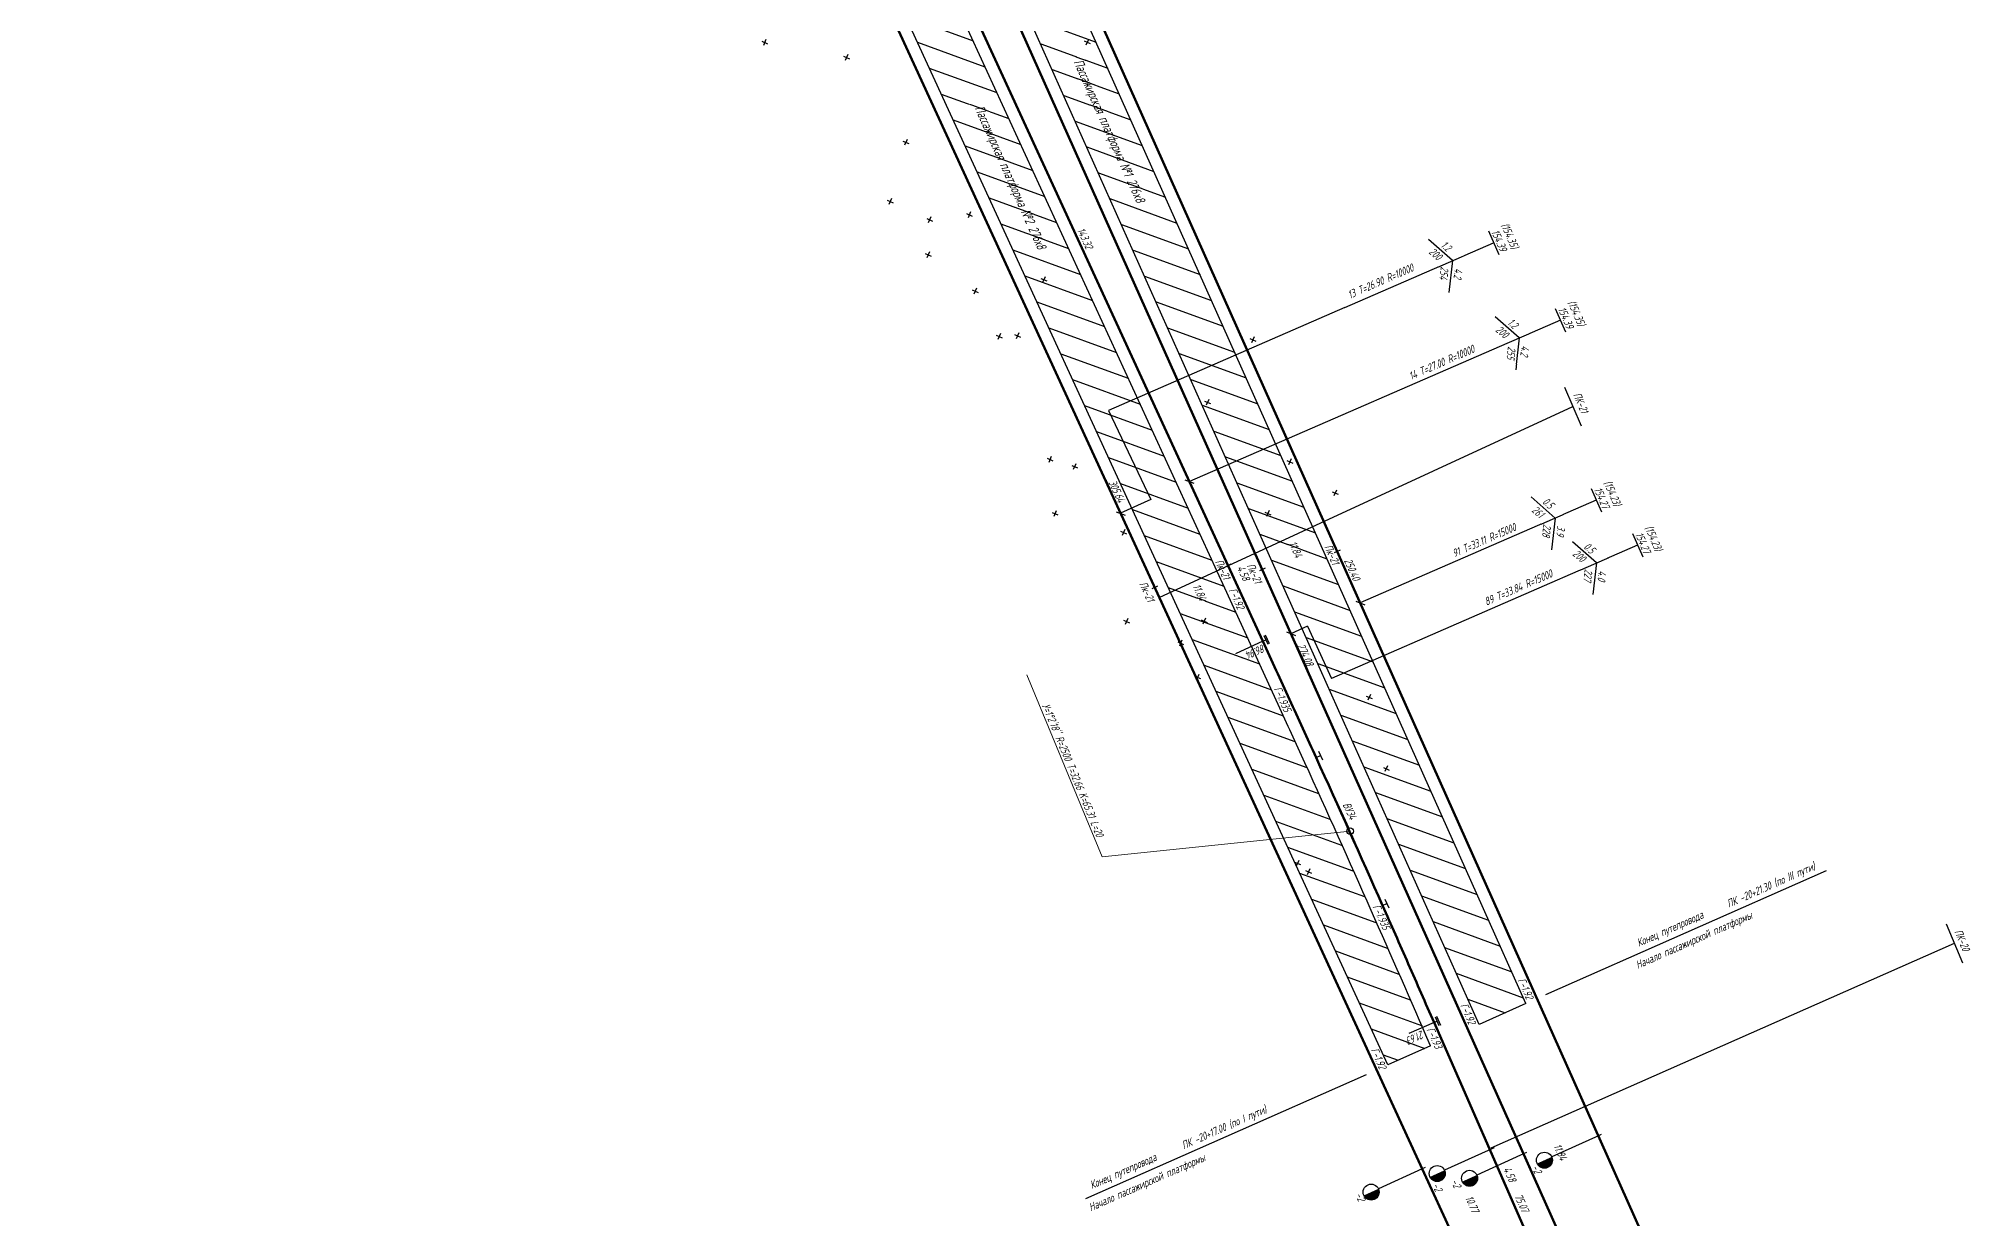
# Model space of a CAD drawing. Extents: x 8811 to 10286, y 10382 to 14118.
# Drawn here: x 9459.8 to 9762, y 12010.8 to 12195.1 of the extents above; entities that cross this region are included whole.
import ezdxf
from ezdxf.enums import TextEntityAlignment as Align

# ---------------------------------------------------------------- set-up
doc = ezdxf.new("R2010")
doc.units = 0
for name, color, linetype in [('I.Ось трассы', 7, 'Continuous'), ('II.Вершины', 7, 'Continuous'), ('II.Ось трассы', 7, 'Continuous'), ('II.Параметры кривых', 7, 'Continuous'), ('IIс.Прямые вставки', 7, 'Continuous'), ('IV.Ось трассы', 7, 'Continuous'), ('Iс.Междупутья', 7, 'Continuous'), ('Iс.Прямые вставки', 7, 'Continuous'), ('КН I.Параметры кривых', 7, 'Continuous'), ('КН I.Прямые вставки', 7, 'Continuous'), ('КН II.Вершины', 7, 'Continuous'), ('КН II.Параметры кривых', 7, 'Continuous'), ('КН II.Прямые вставки', 7, 'Continuous'), ('маскировка', 7, 'Continuous'), ('Пассажирская платформа II с.Ось трассы', 1, 'Continuous')]:
    doc.layers.add(name, color=color, linetype=linetype)
for name, color, linetype, lineweight in [('IIс.Пикетаж', 7, 'Continuous', 15), ('Iс.Пикетаж', 7, 'Continuous', 15), ('КН I.Пикетаж', 7, 'Continuous', 15), ('КН II.Пикетаж', 7, 'Continuous', 15), ('кресты', 1, 'Continuous', 30), ('кресты здания и сооружения', 1, 'Continuous', 30), ('Пассажирская платформа II.Начало-конец платформ', 1, 'Continuous', 30), ('Уклоноуказатели по станции', 1, 'Continuous', 35)]:
    doc.layers.add(name, color=color, linetype=linetype, lineweight=lineweight)
doc.styles.add('спдс_сжатие09', font='SPDS.shx', dxfattribs={"width": 0.9, "oblique": 15, "height": 1.25})

# ---------------------------------------------------------------- blocks, each defined once
blk = doc.blocks.new('alignment_kilometre_sign_1000')
at = {"linetype": 'ByBlock', "lineweight": -2}
blk.add_hatch(color=0, dxfattribs=at).paths.add_polyline_path([(0, 15, -1), (0, 20)])
at = {"color": 0, "linetype": 'ByBlock', "lineweight": -2}
blk.add_line((0, 0), (0, 15), dxfattribs=at)
blk.add_circle((0, 17.5), 2.5, dxfattribs=at)
blk = doc.blocks.new('alignment_tc_sign')
at = {"color": 0, "linetype": 'ByBlock', "lineweight": -2}
for p, q in [((-1.5, 1.5), (1.5, 1.5)), ((-1.5, 1), (1.5, 1)), ((0, 0), (0, 1))]:
    blk.add_line(p, q, dxfattribs=at)
blk = doc.blocks.new('alignment_cc_sign')
at = {"color": 0, "linetype": 'ByBlock', "lineweight": -2}
for p, q in [((-1.5, 1.5), (1.5, 1.5)), ((0, 0), (0, 1.5))]:
    blk.add_line(p, q, dxfattribs=at)

msp = doc.modelspace()

# ---------------------------------------------------------------- linework, layer by layer
at = {"color": 5, "lineweight": 30}
for p, q in [((9703.91, 12023.87), (9702.99, 12023.46)), ((9687.16, 12021.78), (9686.24, 12021.37)), ((9676.37, 12018.68), (9675.46, 12018.27))]:
    msp.add_line(p, q, dxfattribs=at)
at = {"layer": 'кресты', "color": 5, "lineweight": 30}
for p, q in [((9573.42, 12194.94), (9573.02, 12194.02)), ((9623.13, 12194.73), (9624.05, 12194.33)), ((9623.13, 12194.73), (9624.05, 12194.33)), ((9623.79, 12194.98), (9623.39, 12194.07)), ((9623.79, 12194.98), (9623.39, 12194.07)), ((9572.76, 12194.68), (9573.67, 12194.28)), ((9585.55, 12192.36), (9586.46, 12191.96)), ((9586.21, 12192.62), (9585.8, 12191.7)), ((9594.81, 12179.1), (9595.72, 12178.69)), ((9594.81, 12179.1), (9595.72, 12178.69)), ((9595.47, 12179.35), (9595.06, 12178.44)), ((9595.47, 12179.35), (9595.06, 12178.44)), ((9592.36, 12169.84), (9593.27, 12169.44)), ((9592.36, 12169.84), (9593.27, 12169.44)), ((9593.01, 12170.09), (9592.61, 12169.18)), ((9593.01, 12170.09), (9592.61, 12169.18)), ((9598.52, 12166.98), (9599.43, 12166.58)), ((9598.52, 12166.98), (9599.43, 12166.58)), ((9599.17, 12167.24), (9598.77, 12166.32)), ((9599.17, 12167.24), (9598.77, 12166.32)), ((9598.29, 12161.52), (9599.2, 12161.11)), ((9598.29, 12161.52), (9599.2, 12161.11)), ((9598.95, 12161.77), (9598.54, 12160.86)), ((9598.95, 12161.77), (9598.54, 12160.86)), ((9605.63, 12155.85), (9606.54, 12155.45)), ((9605.63, 12155.85), (9606.54, 12155.45)), ((9606.29, 12156.1), (9605.89, 12155.19)), ((9606.29, 12156.1), (9605.89, 12155.19)), ((9616.36, 12157.64), (9617.28, 12157.23)), ((9616.36, 12157.64), (9617.28, 12157.23)), ((9617.02, 12157.89), (9616.62, 12156.98)), ((9617.02, 12157.89), (9616.62, 12156.98)), ((9609.39, 12148.75), (9610.3, 12148.35)), ((9609.39, 12148.75), (9610.3, 12148.35)), ((9610.05, 12149.01), (9609.64, 12148.09)), ((9610.05, 12149.01), (9609.64, 12148.09)), ((9612.24, 12148.86), (9613.16, 12148.46)), ((9612.24, 12148.86), (9613.16, 12148.46)), ((9612.9, 12149.11), (9612.5, 12148.2)), ((9612.9, 12149.11), (9612.5, 12148.2)), ((9649, 12148.22), (9649.92, 12147.82)), ((9649, 12148.22), (9649.92, 12147.82)), ((9649.66, 12148.48), (9649.26, 12147.56)), ((9649.66, 12148.48), (9649.26, 12147.56)), ((9641.94, 12138.47), (9642.86, 12138.07)), ((9641.94, 12138.47), (9642.86, 12138.07)), ((9642.6, 12138.73), (9642.2, 12137.81)), ((9642.6, 12138.73), (9642.2, 12137.81)), ((9617.32, 12129.53), (9618.24, 12129.13)), ((9617.32, 12129.53), (9618.24, 12129.13)), ((9617.98, 12129.79), (9617.58, 12128.88)), ((9617.98, 12129.79), (9617.58, 12128.88)), ((9621.18, 12128.41), (9622.09, 12128.01)), ((9621.18, 12128.41), (9622.09, 12128.01)), ((9621.84, 12128.67), (9621.43, 12127.75)), ((9621.84, 12128.67), (9621.43, 12127.75)), ((9654.78, 12129.15), (9655.7, 12128.75)), ((9654.78, 12129.15), (9655.7, 12128.75)), ((9655.44, 12129.41), (9655.04, 12128.49)), ((9655.44, 12129.41), (9655.04, 12128.49)), ((9661.86, 12124.29), (9662.78, 12123.89)), ((9661.86, 12124.29), (9662.78, 12123.89)), ((9662.52, 12124.55), (9662.12, 12123.63)), ((9662.52, 12124.55), (9662.12, 12123.63)), ((9618.11, 12121.06), (9619.03, 12120.66)), ((9618.11, 12121.06), (9619.03, 12120.66)), ((9618.77, 12121.32), (9618.37, 12120.4)), ((9618.77, 12121.32), (9618.37, 12120.4)), ((9651.35, 12121.09), (9652.26, 12120.68)), ((9651.35, 12121.09), (9652.26, 12120.68)), ((9652.01, 12121.34), (9651.61, 12120.43)), ((9652.01, 12121.34), (9651.61, 12120.43)), ((9628.82, 12118.12), (9629.74, 12117.72)), ((9628.82, 12118.12), (9629.74, 12117.72)), ((9629.48, 12118.38), (9629.08, 12117.46)), ((9629.48, 12118.38), (9629.08, 12117.46)), ((9629.28, 12104.23), (9630.2, 12103.83)), ((9629.28, 12104.23), (9630.2, 12103.83)), ((9629.94, 12104.48), (9629.54, 12103.57)), ((9629.94, 12104.48), (9629.54, 12103.57)), ((9641.4, 12104.28), (9642.32, 12103.88)), ((9641.4, 12104.28), (9642.32, 12103.88)), ((9642.06, 12104.54), (9641.66, 12103.62)), ((9642.06, 12104.54), (9641.66, 12103.62)), ((9638.4, 12101.08), (9638, 12100.16)), ((9638.4, 12101.08), (9638, 12100.16)), ((9637.74, 12100.82), (9638.66, 12100.42)), ((9637.74, 12100.82), (9638.66, 12100.42)), ((9640.37, 12095.49), (9641.28, 12095.09)), ((9640.37, 12095.49), (9641.28, 12095.09)), ((9641.02, 12095.75), (9640.62, 12094.83)), ((9641.02, 12095.75), (9640.62, 12094.83)), ((9667.17, 12092.37), (9668.09, 12091.97)), ((9667.17, 12092.37), (9668.09, 12091.97)), ((9667.83, 12092.63), (9667.43, 12091.71)), ((9667.83, 12092.63), (9667.43, 12091.71)), ((9669.86, 12081.21), (9670.78, 12080.81)), ((9669.86, 12081.21), (9670.78, 12080.81)), ((9670.52, 12081.47), (9670.12, 12080.56)), ((9670.52, 12081.47), (9670.12, 12080.56)), ((9655.99, 12066.42), (9656.9, 12066.02)), ((9655.99, 12066.42), (9656.9, 12066.02)), ((9656.65, 12066.68), (9656.24, 12065.76)), ((9656.65, 12066.68), (9656.24, 12065.76)), ((9657.7, 12065.1), (9658.62, 12064.7)), ((9657.7, 12065.1), (9658.62, 12064.7)), ((9658.36, 12065.35), (9657.96, 12064.44)), ((9658.36, 12065.35), (9657.96, 12064.44))]:
    msp.add_line(p, q, dxfattribs=at)
at = {"layer": 'Уклоноуказатели по станции', "color": 5, "lineweight": 30}
for p, q in [((9638.86, 12126.13), (9640.26, 12125.61)), ((9665.55, 12107.18), (9666.95, 12106.63)), ((9695.24, 12045.71), (9739.11, 12065.12))]:
    msp.add_line(p, q, dxfattribs=at)

# ---------------------------------------------------------------- block references
at = {"layer": 'II.Ось трассы', "color": 5, "lineweight": 30, "xscale": 0.4999999999999999, "yscale": 0.4999999999999999, "zscale": 0.4999999999999999, "rotation": 294.4645398194028}
msp.add_blockref('alignment_cc_sign', (9659.36, 12082.75), dxfattribs=at)

# ---------------------------------------------------------------- texts
at = {"layer": 'Пассажирская платформа II.Начало-конец платформ', "color": 5, "lineweight": 30, "style": 'спдс_сжатие09', "oblique": 15, "width": 0.9}
for p in [(9709.6, 12049.71), (9624.16, 12011.83)]:
    msp.add_text('Начало пассажирской платформы ', height=1.25, rotation=23.796, dxfattribs=at).set_placement(p)
at = {"layer": 'Уклоноуказатели по станции', "color": 5, "lineweight": 30, "style": 'спдс_сжатие09', "oblique": 15, "width": 0.9}
for s, p in [('ПК -20+21.30 (по III пути)', (9730.65, 12062.28)), ('Конец путепровода', (9714.88, 12055.44)), ('ПК -20+17.00 (по I пути)', (9645.21, 12024.41)), ('Конец путепровода', (9629.44, 12017.57))]:
    msp.add_text(s, height=1.25, rotation=23.9576, dxfattribs=at).set_placement(p, align=Align.CENTER)

# ---------------------------------------------------------------- wipeouts: each hides what was drawn before it
at = {"color": 5}
for points in [[(9620.76, 12191.93), (9622.96, 12192.47), (9633.85, 12168.11), (9631.61, 12168.03)], [(9604.96, 12184.74), (9607.45, 12185.72), (9617.95, 12161.52), (9615.89, 12160.97)], [(9621.74, 12165.49), (9623.06, 12166.26), (9625.22, 12161.64), (9623.61, 12161.37)], [(9686.22, 12165.36), (9689.35, 12167.26), (9691.8, 12161.71), (9688.09, 12161.17)], [(9664.83, 12153.98), (9664.23, 12155.7), (9676.88, 12161.16), (9676.33, 12161.82), (9679.22, 12164.09), (9682.43, 12161.23), (9682.24, 12156.35), (9678.42, 12156.72), (9678.44, 12159.94)], [(9696.66, 12153.37), (9699.87, 12154.69), (9701.93, 12149.69), (9698.57, 12149.06)], [(9686.79, 12149.57), (9689.73, 12151.77), (9692.48, 12149.22), (9692.92, 12148.04), (9692.59, 12144.2), (9689.07, 12144.24), (9689.35, 12147.49)], [(9699.07, 12139.73), (9700.61, 12140.24), (9702.25, 12136.27), (9700.87, 12135.85)], [(9626.61, 12126.17), (9627.97, 12126.64), (9629.92, 12122.46), (9628.59, 12121.94)], [(9702.55, 12124.93), (9705.8, 12126.46), (9707.8, 12121.82), (9704.21, 12121.02)], [(9708.97, 12118.13), (9712.07, 12119.44), (9713.97, 12114.73), (9710.51, 12114.02)], [(9654.88, 12116.22), (9656.23, 12116.73), (9657.47, 12114.04), (9656.12, 12113.53)], [(9685.28, 12107.99), (9686.07, 12106.08), (9700.64, 12112.42), (9700.55, 12109.43), (9704.56, 12109.04), (9705.1, 12113.81), (9701.37, 12117.22), (9698.72, 12114.57), (9699.46, 12113.96)], [(9663.35, 12113.96), (9664.75, 12114.42), (9666.65, 12110.11), (9665.33, 12109.7)], [(9631.46, 12110.18), (9632.85, 12110.58), (9634.56, 12106.77), (9633.15, 12106.42)], [(9646.78, 12109.66), (9645.3, 12109.3), (9647.22, 12105.29), (9648.51, 12105.85)], [(9647.51, 12099.02), (9650.88, 12100.56), (9651.33, 12099.19), (9648.19, 12097.7)], [(9657.46, 12100.96), (9659.33, 12096.77), (9658.04, 12096.49), (9656.19, 12100.58)], [(9616.84, 12093.81), (9627.41, 12067.9), (9626.13, 12067.63), (9615.42, 12093.49)], [(9653.75, 12094.26), (9655.91, 12089.52), (9654.54, 12089.22), (9652.38, 12094.01)], [(9664.64, 12076.12), (9666.06, 12072.9), (9664.62, 12072.51), (9663.19, 12075.67)], [(9667.8, 12059.94), (9669.27, 12060.3), (9671.41, 12055.46), (9670, 12055.13)], [(9758.58, 12055.99), (9760.25, 12056.4), (9762.02, 12051.99), (9760.4, 12051.72)], [(9691.96, 12048.73), (9693.7, 12044.87), (9692.25, 12044.46), (9690.62, 12048.32)], [(9681.55, 12044.41), (9682.93, 12044.74), (9684.65, 12040.9), (9683.24, 12040.57)], [(9674.08, 12039.35), (9677.35, 12040.76), (9677.88, 12039.36), (9674.57, 12037.86)], [(9668.92, 12037.8), (9670.73, 12033.88), (9669.37, 12033.52), (9667.59, 12037.43)], [(9697.62, 12022.6), (9698.93, 12019.85), (9697.49, 12019.26), (9696.16, 12022.05)], [(9665.24, 12014.6), (9666.2, 12014.86), (9667.27, 12013.62), (9667.43, 12013.35), (9666.01, 12012.96)], [(9682.49, 12014.16), (9683.86, 12014.5), (9685.32, 12011.18), (9683.79, 12011.07)]]:
    msp.add_wipeout(points, dxfattribs=at).dxf.layer = 'маскировка'

# ---------------------------------------------------------------- next in the draw order: linework, layer by layer
at = {"color": 5, "lineweight": 30}
for p, q in [((9698.14, 12140.66, -141.19), (9700.74, 12134.58, -141.19)), ((9634.59, 12109.54), (9633.68, 12109.12)), ((9757.78, 12056.79, -249.77), (9760.36, 12050.7, -249.77)), ((9686.7, 12021.77), (9759.07, 12053.74, -249.77))]:
    msp.add_line(p, q, dxfattribs=at)
at = {"layer": 'II.Вершины', "color": 5, "lineweight": 30}
for p, q in [((9651.03, 12100.93), (9664.47, 12071.72)), ((9677.78, 12041.35), (9664.88, 12070.8))]:
    msp.add_line(p, q, dxfattribs=at)
msp.add_circle((9664.68, 12071.26), 0.5, dxfattribs=at)
at = {"layer": 'II.Параметры кривых', "color": 5, "lineweight": 30}
for p, q in [((9651.03, 12100.93), (9646.77, 12098.97)), ((9677.78, 12041.35), (9673.86, 12039.63))]:
    msp.add_line(p, q, dxfattribs=at)
at = {"layer": 'кресты', "color": 5, "lineweight": 30}
for p, q in [((9604.74, 12167.76), (9605.65, 12167.36)), ((9604.74, 12167.76), (9605.65, 12167.36)), ((9605.39, 12168.02), (9604.99, 12167.1)), ((9605.39, 12168.02), (9604.99, 12167.1))]:
    msp.add_line(p, q, dxfattribs=at)
at = {"layer": 'кресты здания и сооружения', "color": 5}
for p, q in [((9692.12, 12044.32), (9684.81, 12041.06)), ((9677.25, 12037.7), (9670.56, 12034.72))]:
    msp.add_line(p, q, dxfattribs=at)
at = {"layer": 'кресты здания и сооружения', "color": 5, "lineweight": 20}
msp.add_lwpolyline([(9664.68, 12071.26), (9625.93, 12067.26), (9614.19, 12095.68)], dxfattribs=at)
at = {"layer": 'Уклоноуказатели по станции', "color": 5, "lineweight": 30}
for p, q in [((9686.29, 12165.04), (9687.89, 12161.37)), ((9663.85, 12153.08), (9687.09, 12163.2)), ((9680.67, 12160.41), (9676.92, 12163.71)), ((9680.67, 12160.41), (9680.11, 12155.44)), ((9663.85, 12153.08), (9626.9, 12136.98)), ((9696.72, 12152.95), (9698.32, 12149.28)), ((9691.1, 12148.32), (9690.54, 12143.35)), ((9626.9, 12136.98), (9633.56, 12123.1)), ((9633.56, 12123.1), (9628.81, 12120.92)), ((9702.33, 12124.81), (9703.92, 12121.14)), ((9628.1, 12121.17), (9629.51, 12120.65)), ((9708.78, 12117.78), (9710.38, 12114.12)), ((9703.17, 12113.2), (9702.6, 12108.23)), ((9654.73, 12102.38), (9656.13, 12101.83)), ((9658.03, 12103.27), (9655.43, 12102.11)), ((9658.03, 12103.27), (9661.77, 12095.09)), ((9623.36, 12013.83), (9667.23, 12033.24))]:
    msp.add_line(p, q, dxfattribs=at)

# ---------------------------------------------------------------- next in the draw order: block references
at = {"layer": 'II.Ось трассы', "color": 5, "lineweight": 30, "xscale": 0.5, "yscale": 0.5, "zscale": 0.5}
for name, p, rotation in [('alignment_tc_sign', (9651.03, 12100.93), 294.6937268170025), ('alignment_cc_sign', (9669.73, 12059.66), 293.8844791739502), ('alignment_tc_sign', (9677.78, 12041.35), 293.6552921763505)]:
    msp.add_blockref(name, p, dxfattribs=dict(at, rotation=rotation))

# ---------------------------------------------------------------- next in the draw order: texts
at = {"layer": 'II.Параметры кривых', "color": 5, "lineweight": 30, "style": 'спдс_сжатие09', "oblique": 15, "width": 0.9}
for s, rotation, p in [('86.94', 204.6937, (9651.07, 12100.54)), ('21.63', 203.6553, (9675.91, 12040.15))]:
    msp.add_text(s, height=1.25, rotation=rotation, dxfattribs=at).set_placement(p)
msp.add_text('У=1°2\'18" R=2500 T=32.66 K=65.31 L=20', height=1.25, rotation=292.454, dxfattribs=at).set_placement((9621.94, 12081.03), align=Align.TOP_CENTER)
at = {"layer": 'IIс.Прямые вставки', "color": 5, "lineweight": 30, "style": 'спдс_сжатие09', "oblique": 15, "width": 0.9}
msp.add_text('274.08', height=1.25, rotation=294.0769, dxfattribs=at).set_placement((9657.12, 12098.57), align=Align.CENTER)
at = {"layer": 'Iс.Междупутья', "color": 5, "lineweight": 30, "style": 'спдс_сжатие09', "oblique": 15, "width": 0.9}
for s, height, rotation, p in [('Пассажирская платформа №1 276x8', 1.5, 294, (9626.38, 12180.38)), ('Пассажирская платформа №2 276х8', 1.5, 294, (9610.93, 12173.13)), ('11.84', 1.25, 294, (9655.58, 12115.05)), ('Г-1.935', 1.25, 294.0712, (9653.53, 12091.63)), ('Г-1.935', 1.25, 294.0712, (9668.98, 12057.6)), ('Г-1.92', 1.25, 294.0712, (9691.51, 12046.42)), ('Г-1.92', 1.25, 294.0712, (9682.5, 12042.48)), ('Г-1.93', 1.25, 294.0712, (9677.27, 12038.71)), ('Г-1.92', 1.25, 294.0712, (9668.54, 12035.5)), ('-2', 1.25, 293.8347, (9665.7, 12013.88))]:
    msp.add_text(s, height=height, rotation=rotation, dxfattribs=at).set_placement(p, align=Align.CENTER)
at = {"layer": 'КН I.Пикетаж', "color": 5, "lineweight": 30, "style": 'спдс_сжатие09', "oblique": 15, "width": 0.9}
msp.add_text('Пк-21', height=1.25, rotation=294.6937, dxfattribs=at).set_placement((9632.35, 12108.43), align=Align.CENTER)
at = {"layer": 'КН I.Прямые вставки', "color": 5, "lineweight": 30, "style": 'спдс_сжатие09', "oblique": 15, "width": 0.9}
msp.add_text('305.64', height=1.25, rotation=294.6937, dxfattribs=at).set_placement((9627.65, 12124.12), align=Align.CENTER)
at = {"layer": 'КН II.Вершины', "color": 5, "lineweight": 30, "style": 'спдс_сжатие09', "oblique": 15, "width": 0.9}
msp.add_text('ВУ34', height=1.25, rotation=294.6821, dxfattribs=at).set_placement((9664.04, 12074.17), align=Align.CENTER)
at = {"layer": 'КН II.Прямые вставки', "color": 5, "lineweight": 30, "style": 'спдс_сжатие09', "oblique": 15, "width": 0.9}
msp.add_text('143.32', height=1.25, rotation=294.6937, dxfattribs=at).set_placement((9622.7, 12163.65), align=Align.CENTER)
at = {"layer": 'Уклоноуказатели по станции', "color": 5, "lineweight": 30, "style": 'спдс_сжатие09', "oblique": 15, "width": 0.9}
for s, p in [('154.39', (9687.38, 12163.33)), ('(154.35)', (9689.04, 12164.05)), ('154.39', (9697.8, 12151.24)), ('(154.35)', (9699.47, 12151.96)), ('(154.23)', (9705.08, 12123.82)), ('154.27', (9703.41, 12123.1)), ('154.27', (9709.84, 12116.07)), ('(154.23)', (9711.51, 12116.79))]:
    msp.add_text(s, height=1.25, rotation=293.5406, dxfattribs=at).set_placement(p, align=Align.CENTER)
msp.add_text('200', height=1.25, rotation=318.6305, dxfattribs=at).set_placement((9679.13, 12161.29), align=Align.TOP_RIGHT)
for s, p in [('1.2', (9679.76, 12161.74)), ('1.2', (9690.18, 12149.65)), ('0.5', (9702.24, 12114.49))]:
    msp.add_text(s, height=1.25, rotation=318.6305, dxfattribs=at).set_placement(p, align=Align.RIGHT)
for s, p in [('13 Т=26.90 R=10000', (9664.37, 12154.98)), ('89 Т=33.84 R=15000', (9685.71, 12107.04))]:
    msp.add_text(s, height=1.25, rotation=23.5406, dxfattribs=at).set_placement(p, align=Align.MIDDLE_LEFT)
for s, p in [('254', (9680.09, 12159.39)), ('255', (9690.58, 12146.9)), ('227', (9702.57, 12112.13))]:
    msp.add_text(s, height=1.25, rotation=263.5406, dxfattribs=at).set_placement(p, align=Align.TOP_LEFT)
for s, p in [('4.2', (9681.02, 12159.28)), ('4.2', (9691.44, 12147.19)), ('4.0', (9703.5, 12112.03))]:
    msp.add_text(s, height=1.25, rotation=263.5406, dxfattribs=at).set_placement(p)
at = {"layer": 'Уклоноуказатели по станции', "color": 5, "lineweight": 30, "extrusion": (0.001312, 0.000431853, 0.999999), "style": 'спдс_сжатие09', "oblique": 15, "width": 0.9}
msp.add_text('ПК-21', height=1.25, rotation=292.8872, dxfattribs=at).set_placement((9700.27, 12138.01, -99.67), align=Align.CENTER)
at = {"layer": 'Уклоноуказатели по станции', "color": 5, "lineweight": 30, "extrusion": (0.001313, 0.000429131, 0.999999), "style": 'спдс_сжатие09', "oblique": 15, "width": 0.9}
msp.add_text('ПК-20', height=1.25, rotation=292.7684, dxfattribs=at).set_placement((9759.85, 12054.03, -99.65), align=Align.CENTER)

# ---------------------------------------------------------------- next in the draw order: wipeouts: each hides what was drawn before it
at = {"color": 5}
for points in [[(9674.44, 12141.63), (9673.87, 12143.14), (9686.61, 12148.56), (9687.14, 12147.08)], [(9695.08, 12123.74), (9692.32, 12121.58), (9693.13, 12120.79), (9680.3, 12115.44), (9681.17, 12113.77), (9694.52, 12119.45), (9694.2, 12116.62), (9698.29, 12116.47), (9698.65, 12119.4), (9697.52, 12122.04), (9695.23, 12124)], [(9660.4, 12116.06), (9661.73, 12116.42), (9663.35, 12112.6), (9662, 12112.31)], [(9643.36, 12113.73), (9644.8, 12114.03), (9646.38, 12110.32), (9645, 12110.1)], [(9680.32, 12016.67), (9681.6, 12017.13), (9682.4, 12015.35), (9680.99, 12015.05)], [(9692.82, 12018.92), (9693.57, 12019.22), (9693.89, 12018.54), (9694.75, 12018.24), (9695.08, 12017.63), (9693.55, 12017.32)]]:
    msp.add_wipeout(points, dxfattribs=at).dxf.layer = 'маскировка'

# ---------------------------------------------------------------- next in the draw order: linework, layer by layer
at = {"color": 5, "lineweight": 30}
msp.add_line((9663.11, 12115.17), (9662.2, 12114.76), dxfattribs=at)
at = {"layer": 'Уклоноуказатели по станции', "color": 5, "lineweight": 30}
for p, q in [((9697.52, 12151.11), (9639.57, 12125.87)), ((9691.1, 12148.32), (9687.35, 12151.62)), ((9703.12, 12122.97), (9666.25, 12106.91)), ((9696.71, 12120.18), (9692.95, 12123.48)), ((9696.71, 12120.18), (9696.14, 12115.21)), ((9703.16, 12113.16), (9699.41, 12116.46)), ((9709.58, 12115.95), (9661.76, 12095.12))]:
    msp.add_line(p, q, dxfattribs=at)

# ---------------------------------------------------------------- next in the draw order: texts
at = {"layer": 'Iс.Междупутья', "color": 5, "lineweight": 30, "style": 'спдс_сжатие09', "oblique": 15, "width": 0.9}
for s, p in [('11.84', (9696.92, 12020.87)), ('10.77', (9683.16, 12012.73))]:
    msp.add_text(s, height=1.25, rotation=294, dxfattribs=at).set_placement(p, align=Align.CENTER)
at = {"layer": 'Iс.Пикетаж', "color": 5, "lineweight": 30, "style": 'спдс_сжатие09', "oblique": 15, "width": 0.9}
msp.add_text('Пк-21', height=1.25, rotation=294.0768, dxfattribs=at).set_placement((9661.25, 12114.24), align=Align.CENTER)
at = {"layer": 'Iс.Прямые вставки', "color": 5, "lineweight": 30, "style": 'спдс_сжатие09', "oblique": 15, "width": 0.9}
msp.add_text('250.40', height=1.25, rotation=294.0768, dxfattribs=at).set_placement((9664.41, 12111.91), align=Align.CENTER)
at = {"layer": 'Уклоноуказатели по станции', "color": 5, "lineweight": 30, "style": 'спдс_сжатие09', "oblique": 15, "width": 0.9}
for s, p in [('200', (9689.55, 12149.11)), ('261', (9695.09, 12121.03)), ('200', (9701.59, 12114.11))]:
    msp.add_text(s, height=1.25, rotation=318.6305, dxfattribs=at).set_placement(p, align=Align.TOP_RIGHT)
for s, p in [('14 Т=27.00 R=10000', (9673.92, 12142.29)), ('91 Т=33.11 R=15000', (9680.69, 12114.58))]:
    msp.add_text(s, height=1.25, rotation=23.5406, dxfattribs=at).set_placement(p, align=Align.MIDDLE_LEFT)
msp.add_text('0.5', height=1.25, rotation=318.6305, dxfattribs=at).set_placement((9695.79, 12121.51), align=Align.RIGHT)
msp.add_text('228', height=1.25, rotation=263.5406, dxfattribs=at).set_placement((9696.12, 12119.15), align=Align.TOP_LEFT)
msp.add_text('3.9', height=1.25, rotation=263.5406, dxfattribs=at).set_placement((9697.05, 12119.05))

# ---------------------------------------------------------------- next in the draw order: wipeouts: each hides what was drawn before it
at = {"color": 5}
for points in [[(9646.8, 12112.48), (9649.63, 12113.49), (9651.4, 12109.52), (9649.97, 12109.29), (9649.53, 12110.22), (9648.04, 12109.82)], [(9639.96, 12109.55), (9641.25, 12110.08), (9642.49, 12107.33), (9641.14, 12106.95)], [(9688.25, 12018.61), (9689.78, 12019.17), (9693.19, 12011.31), (9691.53, 12010.96)], [(9677.28, 12016.11), (9678.82, 12016.26), (9679.46, 12014.84), (9678.04, 12014.5)]]:
    msp.add_wipeout(points, dxfattribs=at).dxf.layer = 'маскировка'

# ---------------------------------------------------------------- next in the draw order: hatches: boundary and pattern name
at = {"layer": 'маскировка'}
h = msp.add_hatch(dxfattribs=at)
h.set_pattern_fill('ANSI31', color=5, angle=295)
edge = h.paths.add_edge_path()
edge.add_line((9575.78, 12294.77), (9569.78, 12291.21))
edge.add_arc((9047.14, 11992.54), 601.96, 25.50925, 29.74678, ccw=False)
edge.add_line((9590.42, 12251.78), (9606.95, 12215.3))
edge.add_line((9606.95, 12215.3), (9684.81, 12041.06))
edge.add_line((9684.81, 12041.06), (9692.12, 12044.32))
edge.add_line((9692.12, 12044.32), (9615.63, 12215.49))
edge.add_line((9615.63, 12215.49), (9607.41, 12233.71))
edge.add_arc((8879.95, 11905.62), 798.02, 24.27578, 24.99198)
edge.add_arc((9061.4, 11989.74), 598.02, 25.0319, 30.66803)
edge = h.paths.add_edge_path()
edge.add_line((9677.25, 12037.7), (9670.56, 12034.72))
edge.add_line((9670.56, 12034.72), (9569.26, 12255.03))
edge.add_line((9569.26, 12255.03), (9565.27, 12263.7))
edge.add_arc((5202.06, 10259.26), 4801.6, 24.67383, 24.79319)
edge.add_arc((8106.82, 11601.03), 1601.92, 24.79319, 25.15129)
edge.add_arc((8686.14, 11873.03), 961.92, 25.15129, 25.30287)
edge.add_line((9555.78, 12284.16), (9561.33, 12287.22))
edge.add_arc((9037.58, 11998.61), 598, 26.60362, 28.85706, ccw=False)
edge.add_arc((8960.83, 11960.43), 683.72, 25.74813, 26.58369, ccw=False)
edge.add_arc((8713.77, 11841.28), 958.01, 25.74623, 25.74813, ccw=False)
edge.add_line((9576.68, 12257.42), (9593.59, 12221.25))
edge.add_line((9593.59, 12221.25), (9645.11, 12109.21))
edge.add_line((9645.11, 12109.21), (9653.45, 12091.04))
edge.add_arc((6625.63, 10701.85), 3331.29, 24.47409, 24.64598, ccw=False)
edge.add_arc((7383.85, 11047.44), 2498.03, 23.88448, 24.46455, ccw=False)
edge.add_arc((6621.63, 10710.52), 3331.4, 23.47723, 23.87493, ccw=False)

# ---------------------------------------------------------------- next in the draw order: linework, layer by layer
at = {"color": 5, "lineweight": 30}
for p, q in [((9634.85, 12107.78), (9699.44, 12137.62)), ((9646.06, 12112.95), (9645.15, 12112.53)), ((9651.41, 12112.34), (9650.49, 12111.93)), ((9692.2, 12021.04), (9691.29, 12020.63))]:
    msp.add_line(p, q, dxfattribs=at)
at = {"layer": 'I.Ось трассы', "color": 5, "lineweight": 70, "flags": 128}
msp.add_lwpolyline([(9691.22, 11985.2), (9563.53, 12262.89, 0.000521), (9559.34, 12271.98, 0.001563), (9555.12, 12281.04, 0.002604), (9550.83, 12290.07, 0.003646), (9546.42, 12299.05, 0.029703), (9510.8, 12360.72, 0.003646), (9505.23, 12369.03, 0.002604), (9499.55, 12377.26, 0.001563), (9493.81, 12385.45, 0.000521), (9488.04, 12393.62), (9339.85, 12602.77, -0.001042), (9334.08, 12610.93, -0.003125), (9328.38, 12619.15, -0.038388), (9282.42, 12698.85, -0.003125), (9278.17, 12707.9, -0.001042), (9273.99, 12716.98), (9159.26, 12967.4, -0.001042)], format="xyb", dxfattribs=at)
at = {"layer": 'I.Ось трассы', "color": 5, "lineweight": 30, "flags": 128}
msp.add_lwpolyline([(9677.25, 12037.7, 0.001735), (9667.96, 12058.88, 0.002531), (9657.6, 12081.95, 0.00075), (9653.45, 12091.04), (9645.11, 12109.21), (9593.59, 12221.25), (9576.68, 12257.42, 0.000008), (9576.67, 12257.45, 0.003646), (9572.27, 12266.4, 0.009833), (9561.33, 12287.22, 0.009833)], format="xyb", dxfattribs=at)
at = {"layer": 'II.Ось трассы', "color": 5, "lineweight": 70, "flags": 128}
msp.add_lwpolyline([(9707.9, 11972.59), (9677.78, 12041.35, 0.00025), (9673.76, 12050.51, 0.00075), (9669.73, 12059.66, 0.002531), (9659.36, 12082.75, 0.00075), (9655.21, 12091.84, 0.00025), (9651.03, 12100.93), (9591.16, 12231.14, 0.000521), (9586.98, 12240.22, 0.001563), (9582.76, 12249.29, 0.002604), (9578.46, 12258.32, 0.003646), (9574.05, 12267.29, 0.029692), (9538.44, 12328.95, 0.003646), (9532.88, 12337.25, 0.002604), (9527.2, 12345.49, 0.001563), (9521.46, 12353.68, 0.000521), (9515.69, 12361.84), (9354.16, 12589.83, -0.000781), (9348.39, 12598, -0.002344), (9342.67, 12606.2, -0.040635), (9277.86, 12718.69, -0.002344), (9273.64, 12727.75, -0.000781), (9269.47, 12736.84), (9163.94, 12967.59, -0.001042)], format="xyb", dxfattribs=at)
at = {"layer": 'IV.Ось трассы', "color": 5, "lineweight": 70, "flags": 128}
msp.add_lwpolyline([(9715.46, 11996.79), (9613.31, 12225.4, 0.001042), (9609.21, 12234.52, 0.003125), (9605.04, 12243.61, 0.025824), (9575.98, 12298.3, 0.003125), (9570.78, 12306.84, 0.001042), (9565.5, 12315.34), (9522.17, 12384.95, -0.000391), (9518.21, 12391.32, -0.001172), (9514.27, 12397.7, -0.001953), (9510.37, 12404.11, -0.002734), (9506.53, 12410.55, -0.016344), (9487.75, 12444.98, -0.002734)], format="xyb", dxfattribs=at)
at = {"layer": 'КН II.Параметры кривых', "color": 5, "lineweight": 70, "flags": 128}
msp.add_lwpolyline([(9712.93, 11973.41), (9601.12, 12223.65, 0.000391), (9598.06, 12230.49, 0.001172), (9594.97, 12237.33, 0.001953), (9591.84, 12244.15, 0.002734), (9588.65, 12250.93, 0.021661), (9564.27, 12296.82, 0.002734), (9560.43, 12303.26, 0.001953), (9556.52, 12309.67, 0.001172), (9552.58, 12316.05, 0.000391), (9548.62, 12322.42), (9414.84, 12537.31, -0.000391), (9410.88, 12543.68, -0.001172), (9406.94, 12550.06, -0.001953), (9403.03, 12556.47, -0.002734), (9399.19, 12562.91, -0.035372), (9361.47, 12638.84, -0.002734), (9358.65, 12645.79, -0.001953), (9355.9, 12652.77, -0.001172), (9353.2, 12659.76, -0.000391), (9350.51, 12666.77), (9319.49, 12747.86)], format="xyb", dxfattribs=at)
at = {"layer": 'Пассажирская платформа II с.Ось трассы', "color": 5, "lineweight": 30, "flags": 128}
msp.add_lwpolyline([(9684.81, 12041.06), (9606.95, 12215.3)], dxfattribs=at)
at = {"layer": 'Уклоноуказатели по станции', "color": 5, "lineweight": 30, "flags": 128}
msp.add_lwpolyline([(9692.12, 12044.32), (9615.63, 12215.49), (9607.41, 12233.71, 0.003125), (9603.25, 12242.78, 0.024597), (9575.78, 12294.77, 0.024597)], format="xyb", dxfattribs=at)
msp.add_lwpolyline([(9670.56, 12034.72), (9569.26, 12255.03)], dxfattribs=at)

# ---------------------------------------------------------------- next in the draw order: block references
at = {"layer": 'КН I.Параметры кривых', "color": 5, "lineweight": 30, "xscale": 0.4999999999999997, "yscale": 0.4999999999999997, "zscale": 0.4999999999999997, "rotation": 114.4650619128188}
for p in [(9686.24, 12021.37), (9702.99, 12023.46), (9675.92, 12018.48), (9691.29, 12020.63)]:
    msp.add_blockref('alignment_kilometre_sign_1000', p, dxfattribs=at)

# ---------------------------------------------------------------- next in the draw order: texts
at = {"layer": 'IIс.Пикетаж', "color": 5, "lineweight": 30, "style": 'спдс_сжатие09', "oblique": 15, "width": 0.9}
msp.add_text('Пк-21', height=1.25, rotation=294.0769, dxfattribs=at).set_placement((9649.13, 12111.3), align=Align.CENTER)
at = {"layer": 'Iс.Междупутья', "color": 5, "lineweight": 30, "style": 'спдс_сжатие09', "oblique": 15, "width": 0.9}
for s, rotation, p in [('4.58', 294, (9647.44, 12111.34)), ('11.84', 294, (9640.59, 12108.35)), ('Г-1.92', 294.0712, (9646.37, 12107.36)), ('-2', 293.8347, (9680.66, 12015.97)), ('4.58', 294, (9689.05, 12017.38)), ('-2', 293.8347, (9693.26, 12018.2)), ('-2', 293.8347, (9677.73, 12015.38))]:
    msp.add_text(s, height=1.25, rotation=rotation, dxfattribs=at).set_placement(p, align=Align.CENTER)
at = {"layer": 'КН II.Пикетаж', "color": 5, "lineweight": 30, "style": 'спдс_сжатие09', "oblique": 15, "width": 0.9}
msp.add_text('Пк-21', height=1.25, rotation=294.6937, dxfattribs=at).set_placement((9644.2, 12111.92), align=Align.CENTER)
at = {"layer": 'КН II.Прямые вставки', "color": 5, "lineweight": 30, "style": 'спдс_сжатие09', "oblique": 15, "width": 0.9}
msp.add_text('75.07', height=1.25, rotation=293.9059, dxfattribs=at).set_placement((9690.9, 12012.9), align=Align.CENTER)

doc.saveas('drawing.dxf')
